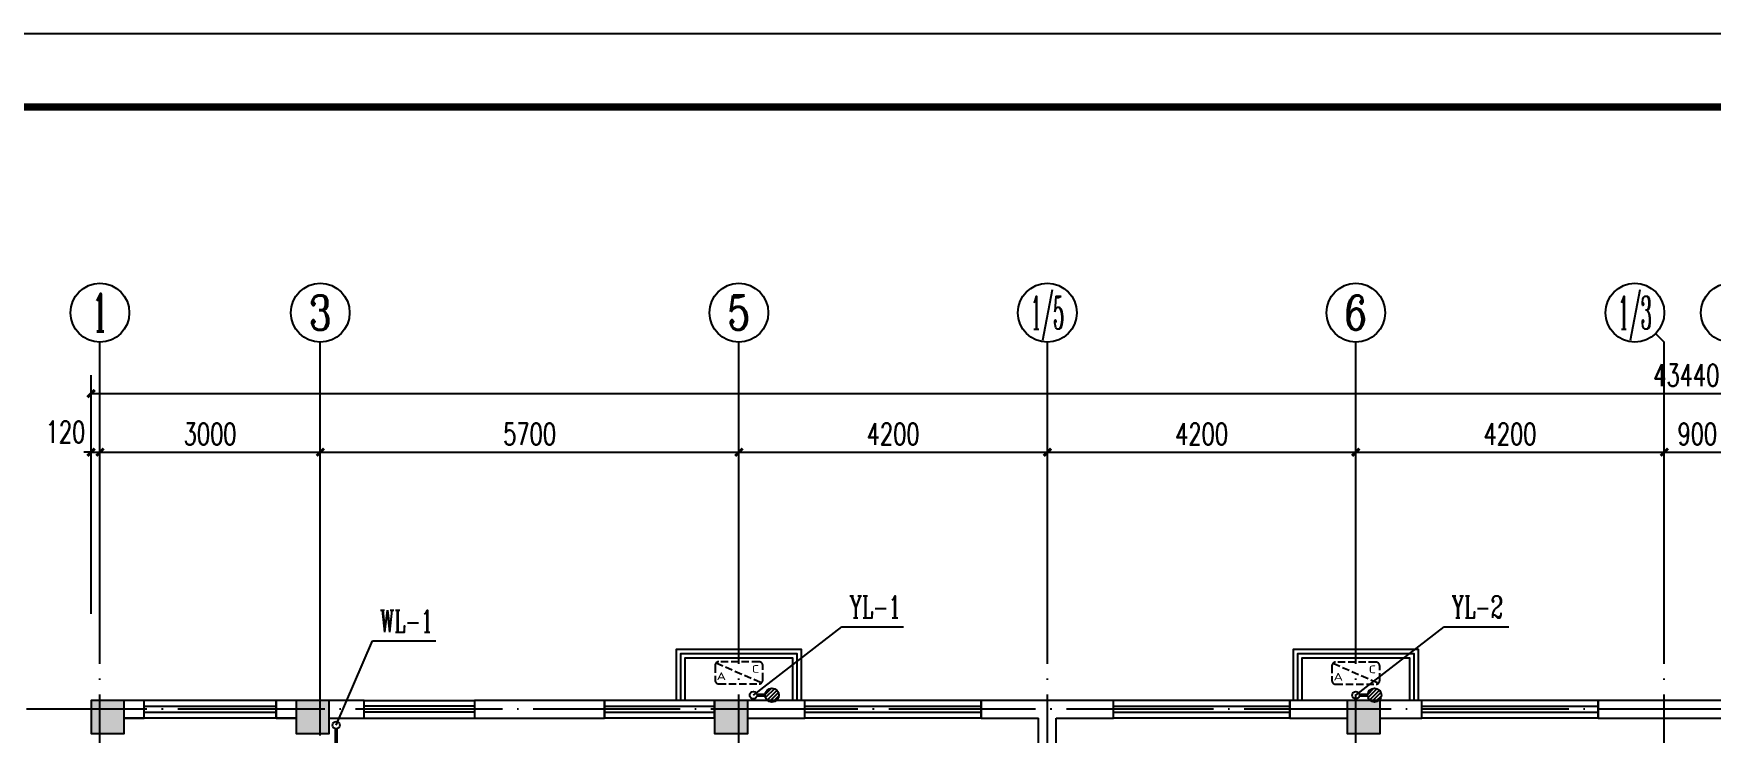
# Model space of a CAD drawing. Extents: x -216126 to 1846968, y -229642 to 543368.
# Drawn here: x 390193 to 413039, y 327053 to 336585 of the extents above; entities that cross this region are included whole.
import ezdxf
from ezdxf.enums import TextEntityAlignment as Align

# ---------------------------------------------------------------- set-up
doc = ezdxf.new("R2010")
doc.units = 0
doc.header["$LTSCALE"] = 1000
doc.header["$MEASUREMENT"] = 0
doc.linetypes.add('DASH', pattern=[0.35, 0.25, -0.1])
doc.linetypes.add('DOTE', pattern=[2.42, 2, -0.2, 0.02, -0.2])
doc.layers.get('Defpoints').update_dxf_attribs({"color": 250})
for name, color, linetype in [('AXIS', 171, 'Continuous'), ('AXIS_TEXT', 7, 'Continuous'), ('COLUMN', 9, 'Continuous'), ('DIM_污水', 3, 'Continuous'), ('DIM_雨水', 3, 'Continuous'), ('DOTE', 8, 'DOTE'), ('EQUIP_地漏', 7, 'Continuous'), ('PIPE-污水', 2, 'Continuous'), ('PIPE-雨水', 4, 'Continuous'), ('PUB_HATCH', 8, 'Continuous'), ('S_WALL', 9, 'Continuous'), ('STAIR', 3, 'Continuous'), ('TK', 4, 'Continuous'), ('TWT_TEXT', 7, 'Continuous'), ('VPIPE-污水', 2, 'Continuous'), ('VPIPE-雨水', 4, 'Continuous'), ('WALL', 9, 'Continuous'), ('WINDOW', 8, 'Continuous'), ('室外线条', 151, 'Continuous'), ('栏杆', 144, 'Continuous'), ('空调', 200, 'Continuous')]:
    doc.layers.add(name, color=color, linetype=linetype)
doc.styles.add('_TCH_AXIS', font='COMPLEX', dxfattribs={"bigfont": 'GBCBIG'})
doc.styles.add('_TCH_DIM_T3', font='SIMPLEX', dxfattribs={"width": 0.705882, "bigfont": 'GBCBIG'})
doc.styles.add('_TWT_SERIAL', font='COMPLEX', dxfattribs={"width": 0.8, "height": 3, "bigfont": 'HZTXT'})
doc.styles.add('COMPLEX', font='COMPLEX')
doc.styles.add('HZTXT', font='tssdeng.shx', dxfattribs={"width": 0.7, "bigfont": 'hztxt.shx'})
doc.dimstyles.new('_TCH_ARCH&&100', dxfattribs={"dimtxt": 297.5, "dimasz": 100, "dimexe": 250, "dimexo": 300, "dimgap": 100, "dimtad": 1, "dimdec": 0, "dimzin": 0, "dimdsep": 46, "dimtxsty": '_TCH_DIM_T3', "dimblk": 'ARCHTICK', "dimcen": 0.09, "dimclrt": 7, "dimazin": 2, "dimtfac": 1, "dimtdec": 0, "dimtix": 1, "dimtmove": 2, "dimatfit": 3, "dimfxl": 0, "dimtolj": 1, "dimtzin": 0, "dimarcsym": 0})

# ---------------------------------------------------------------- blocks, each defined once
blk = doc.blocks.new('A$C180E387A')
at = {"layer": '空调', "linetype": 'DASH', "ltscale": 0.4}
blk.add_line((15, 285), (635, 15), dxfattribs=at)
blk.add_lwpolyline([(50, 0), (600, 0, 0.414214), (650, 50), (650, 250, 0.414214), (600, 300), (50, 300, 0.414214), (0, 250), (0, 50, 0.414214)], format="xyb", close=True, dxfattribs=at)
at = {"layer": '空调', "style": 'HZTXT', "width": 1.428571}
for s, text_generation_flag, p in [('C', 6, (500, 150)), ('A', 4, (150, 50))]:
    blk.add_text(s, height=105, rotation=180, dxfattribs=dict(at, text_generation_flag=text_generation_flag)).set_placement(p)
blk = doc.blocks.new('GeYuanFrame_80505748', base_point=(20.09, 4.53))
at = {"layer": 'TK'}
blk.add_lwpolyline([(20.09, 4.53), (20.09, 598.53), (861.09, 598.53), (861.09, 4.53)], close=True, dxfattribs=at)
at = {"layer": 'TK', "const_width": 1}
blk.add_lwpolyline([(45.09, 588.53), (851.09, 588.53), (851.09, 14.53), (45.09, 14.53)], close=True, dxfattribs=at)
blk = doc.blocks.new('$TCHSYS$WIN2D')
for p, q in [((-0.5, 0.5), (0.5, 0.5)), ((-0.5, 0.5), (-0.5, -0.5)), ((0.5, 0.5), (0.5, -0.5)), ((0.5, 0.1667), (-0.5, 0.1667)), ((0.5, -0.1667), (-0.5, -0.1667)), ((-0.5, -0.5), (0.5, -0.5))]:
    blk.add_line(p, q)
blk = doc.blocks.new('$WINLIB2D$00000001')
at = {"color": 0}
for points in [[(-0.5, 0.5), (-0.5, -0.5)], [(-0.5, 0.5), (0.5, 0.5)], [(0.5, -0.5), (0.5, 0.5)], [(0.5, 0.167), (-0.5, 0.167)], [(0.5, -0.167), (-0.5, -0.167)], [(-0.5, -0.5), (0.5, -0.5)]]:
    blk.add_lwpolyline(points, dxfattribs=at)
blk = doc.blocks.new('_FZH')
blk.add_lwpolyline([(-0.5, -0.5), (0.5, -0.5), (0.5, 0.5), (-0.5, 0.5)], close=True)
at = {"layer": 'PUB_HATCH'}
blk.add_solid([(-0.5, -0.5), (0.5, -0.5), (-0.5, 0.5), (0.5, 0.5)], dxfattribs=at)
blk = doc.blocks.new('_AXISO')
blk.add_circle((0, 0), 0.5)
at = {"layer": 'AXIS_TEXT', "style": 'COMPLEX', "width": 1.041667}
blk.add_attdef('A', text='', height=0.56, dxfattribs=at).set_placement((-0.25, -0.28), (0.25, -0.28), align=Align.FIT)
blk = doc.blocks.new('_ArchTick')
at = {"color": 0, "linetype": 'ByBlock', "const_width": 0.4}
blk.add_lwpolyline([(-0.5, -0.5), (0.5, 0.5)], dxfattribs=at)
blk = doc.blocks.new('*D426')
at = {"layer": 'AXIS', "color": 0, "lineweight": -2}
for p, q in [((390977, 328683), (390977, 331933)), ((434417, 328683), (434417, 331933)), ((390977, 331683), (434417, 331683))]:
    blk.add_line(p, q, dxfattribs=at)
at = {"layer": 'Defpoints', "color": 0}
for p in [(434417, 331683), (390977, 328383), (434417, 328383)]:
    blk.add_point(p, dxfattribs=at)
at = {"layer": 'AXIS', "color": 0, "lineweight": -2, "xscale": 100, "yscale": 100, "zscale": 100, "rotation": 180}
blk.add_blockref('_ArchTick', (390977, 331683), dxfattribs=at)
at = {"layer": 'AXIS', "color": 0, "lineweight": -2, "xscale": 100, "yscale": 100, "zscale": 100}
blk.add_blockref('_ArchTick', (434417, 331683), dxfattribs=at)
at = {"layer": 'AXIS', "color": 7, "insert": (412697, 331932), "char_height": 297.5, "attachment_point": 5, "style": '_TCH_DIM_T3'}
blk.add_mtext('\\A1;43440', dxfattribs=at)
blk = doc.blocks.new('*D427')
at = {"layer": 'AXIS', "color": 0, "lineweight": -2}
for p, q in [((390977, 328683), (390977, 331133)), ((391097, 328683), (391097, 331133)), ((390977, 330883), (390877, 330883)), ((390977, 330883), (391097, 330883)), ((391097, 330883), (391197, 330883))]:
    blk.add_line(p, q, dxfattribs=at)
at = {"layer": 'Defpoints', "color": 0}
for p in [(391097, 330883), (390977, 328383), (391097, 328383)]:
    blk.add_point(p, dxfattribs=at)
at = {"layer": 'AXIS', "color": 0, "lineweight": -2, "xscale": 100, "yscale": 100, "zscale": 100}
blk.add_blockref('_ArchTick', (390977, 330883), dxfattribs=at)
at = {"layer": 'AXIS', "color": 0, "lineweight": -2, "xscale": 100, "yscale": 100, "zscale": 100, "rotation": 180}
blk.add_blockref('_ArchTick', (391097, 330883), dxfattribs=at)
at = {"layer": 'AXIS', "color": 7, "insert": (390627, 331158), "char_height": 297.5, "attachment_point": 5, "style": '_TCH_DIM_T3'}
blk.add_mtext('\\A1;120', dxfattribs=at)
blk = doc.blocks.new('*D428')
at = {"layer": 'AXIS', "color": 0, "lineweight": -2}
for p, q in [((391097, 328683), (391097, 331133)), ((394097, 328683), (394097, 331133)), ((391097, 330883), (394097, 330883))]:
    blk.add_line(p, q, dxfattribs=at)
at = {"layer": 'Defpoints', "color": 0}
for p in [(394097, 330883), (391097, 328383), (394097, 328383)]:
    blk.add_point(p, dxfattribs=at)
at = {"layer": 'AXIS', "color": 0, "lineweight": -2, "xscale": 100, "yscale": 100, "zscale": 100, "rotation": 180}
blk.add_blockref('_ArchTick', (391097, 330883), dxfattribs=at)
at = {"layer": 'AXIS', "color": 0, "lineweight": -2, "xscale": 100, "yscale": 100, "zscale": 100}
blk.add_blockref('_ArchTick', (394097, 330883), dxfattribs=at)
at = {"layer": 'AXIS', "color": 7, "insert": (392597, 331132), "char_height": 297.5, "attachment_point": 5, "style": '_TCH_DIM_T3'}
blk.add_mtext('\\A1;3000', dxfattribs=at)
blk = doc.blocks.new('*D429')
at = {"layer": 'AXIS', "color": 0, "lineweight": -2}
for p, q in [((394097, 328683), (394097, 331133)), ((399797, 328683), (399797, 331133)), ((394097, 330883), (399797, 330883))]:
    blk.add_line(p, q, dxfattribs=at)
at = {"layer": 'Defpoints', "color": 0}
for p in [(399797, 330883), (394097, 328383), (399797, 328383)]:
    blk.add_point(p, dxfattribs=at)
at = {"layer": 'AXIS', "color": 0, "lineweight": -2, "xscale": 100, "yscale": 100, "zscale": 100, "rotation": 180}
blk.add_blockref('_ArchTick', (394097, 330883), dxfattribs=at)
at = {"layer": 'AXIS', "color": 0, "lineweight": -2, "xscale": 100, "yscale": 100, "zscale": 100}
blk.add_blockref('_ArchTick', (399797, 330883), dxfattribs=at)
at = {"layer": 'AXIS', "color": 7, "insert": (396947, 331132), "char_height": 297.5, "attachment_point": 5, "style": '_TCH_DIM_T3'}
blk.add_mtext('\\A1;5700', dxfattribs=at)
blk = doc.blocks.new('*D430')
at = {"layer": 'AXIS', "color": 0, "lineweight": -2}
for p, q in [((399797, 328683), (399797, 331133)), ((403997, 328683), (403997, 331133)), ((399797, 330883), (403997, 330883))]:
    blk.add_line(p, q, dxfattribs=at)
at = {"layer": 'Defpoints', "color": 0}
for p in [(403997, 330883), (399797, 328383), (403997, 328383)]:
    blk.add_point(p, dxfattribs=at)
at = {"layer": 'AXIS', "color": 0, "lineweight": -2, "xscale": 100, "yscale": 100, "zscale": 100, "rotation": 180}
blk.add_blockref('_ArchTick', (399797, 330883), dxfattribs=at)
at = {"layer": 'AXIS', "color": 0, "lineweight": -2, "xscale": 100, "yscale": 100, "zscale": 100}
blk.add_blockref('_ArchTick', (403997, 330883), dxfattribs=at)
at = {"layer": 'AXIS', "color": 7, "insert": (401897, 331132), "char_height": 297.5, "attachment_point": 5, "style": '_TCH_DIM_T3'}
blk.add_mtext('\\A1;4200', dxfattribs=at)
blk = doc.blocks.new('*D431')
at = {"layer": 'AXIS', "color": 0, "lineweight": -2}
for p, q in [((403997, 328683), (403997, 331133)), ((408197, 328683), (408197, 331133)), ((403997, 330883), (408197, 330883))]:
    blk.add_line(p, q, dxfattribs=at)
at = {"layer": 'Defpoints', "color": 0}
for p in [(408197, 330883), (403997, 328383), (408197, 328383)]:
    blk.add_point(p, dxfattribs=at)
at = {"layer": 'AXIS', "color": 0, "lineweight": -2, "xscale": 100, "yscale": 100, "zscale": 100, "rotation": 180}
blk.add_blockref('_ArchTick', (403997, 330883), dxfattribs=at)
at = {"layer": 'AXIS', "color": 0, "lineweight": -2, "xscale": 100, "yscale": 100, "zscale": 100}
blk.add_blockref('_ArchTick', (408197, 330883), dxfattribs=at)
at = {"layer": 'AXIS', "color": 7, "insert": (406097, 331132), "char_height": 297.5, "attachment_point": 5, "style": '_TCH_DIM_T3'}
blk.add_mtext('\\A1;4200', dxfattribs=at)
blk = doc.blocks.new('*D432')
at = {"layer": 'AXIS', "color": 0, "lineweight": -2}
for p, q in [((408197, 328683), (408197, 331133)), ((412397, 328683), (412397, 331133)), ((408197, 330883), (412397, 330883))]:
    blk.add_line(p, q, dxfattribs=at)
at = {"layer": 'Defpoints', "color": 0}
for p in [(412397, 330883), (408197, 328383), (412397, 328383)]:
    blk.add_point(p, dxfattribs=at)
at = {"layer": 'AXIS', "color": 0, "lineweight": -2, "xscale": 100, "yscale": 100, "zscale": 100, "rotation": 180}
blk.add_blockref('_ArchTick', (408197, 330883), dxfattribs=at)
at = {"layer": 'AXIS', "color": 0, "lineweight": -2, "xscale": 100, "yscale": 100, "zscale": 100}
blk.add_blockref('_ArchTick', (412397, 330883), dxfattribs=at)
at = {"layer": 'AXIS', "color": 7, "insert": (410297, 331132), "char_height": 297.5, "attachment_point": 5, "style": '_TCH_DIM_T3'}
blk.add_mtext('\\A1;4200', dxfattribs=at)
blk = doc.blocks.new('*D433')
at = {"layer": 'AXIS', "color": 0, "lineweight": -2}
for p, q in [((412397, 328683), (412397, 331133)), ((413297, 328683), (413297, 331133)), ((412397, 330883), (413297, 330883))]:
    blk.add_line(p, q, dxfattribs=at)
at = {"layer": 'Defpoints', "color": 0}
for p in [(413297, 330883), (412397, 328383), (413297, 328383)]:
    blk.add_point(p, dxfattribs=at)
at = {"layer": 'AXIS', "color": 0, "lineweight": -2, "xscale": 100, "yscale": 100, "zscale": 100, "rotation": 180}
blk.add_blockref('_ArchTick', (412397, 330883), dxfattribs=at)
at = {"layer": 'AXIS', "color": 0, "lineweight": -2, "xscale": 100, "yscale": 100, "zscale": 100}
blk.add_blockref('_ArchTick', (413297, 330883), dxfattribs=at)
at = {"layer": 'AXIS', "color": 7, "insert": (412847, 331132), "char_height": 297.5, "attachment_point": 5, "style": '_TCH_DIM_T3'}
blk.add_mtext('\\A1;900', dxfattribs=at)
blk = doc.blocks.new('$TwtSys$00000141')
for p, q in [((-94, 8), (-10, 92)), ((-94, 8), (-10, 92)), ((-87, -35), (35, 87)), ((-87, -35), (35, 87)), ((-66, -66), (66, 66)), ((-66, -66), (66, 66)), ((-32, -87), (88, 33)), ((-32, -87), (88, 33)), ((11, -92), (92, -11)), ((11, -92), (92, -11))]:
    blk.add_line(p, q)
blk.add_circle((0, 0), 94)
blk.add_circle((0, 0), 94)

msp = doc.modelspace()

# ---------------------------------------------------------------- linework, layer by layer
at = {"layer": 'AXIS'}
for p, q in [((412279.6, 332500.6), (412396.8, 332383.5)), ((391096.8, 328383.5), (391096.8, 332383.5)), ((394096.8, 328383.5), (394096.8, 332383.5)), ((399796.8, 328383.5), (399796.8, 332383.5)), ((403996.8, 328383.5), (403996.8, 332383.5)), ((408196.8, 328383.5), (408196.8, 332383.5)), ((412396.8, 328383.5), (412396.8, 332383.5))]:
    msp.add_line(p, q, dxfattribs=at)
at = {"layer": 'DIM_污水'}
for p, q in [((394313.5, 327165.5), (394808, 328313.5)), ((394808, 328313.5), (395671.1, 328313.5))]:
    msp.add_line(p, q, dxfattribs=at)
at = {"layer": 'DIM_雨水'}
for p, q in [((399993.5, 327574.5), (401198.5, 328506)), ((401198.5, 328506), (402037, 328506)), ((408196.8, 327574.5), (409401.8, 328506)), ((409401.8, 328506), (410281.3, 328506))]:
    msp.add_line(p, q, dxfattribs=at)
at = {"layer": 'DOTE'}
for p, q in [((391096.8, 313483.5), (391096.8, 328383.5)), ((394096.8, 322183.5), (394096.8, 328383.5)), ((399796.8, 313483.5), (399796.8, 328383.5)), ((403996.8, 313483.5), (403996.8, 328383.5)), ((408196.8, 313483.5), (408196.8, 328383.5)), ((412396.8, 313483.5), (412396.8, 328383.5)), ((435296.8, 327383.5), (390096.8, 327383.5))]:
    msp.add_line(p, q, dxfattribs=at)
at = {"layer": 'PIPE-污水', "linetype": 'Continuous', "const_width": 50}
msp.add_lwpolyline([(394313.5, 327115.5), (394313.5, 323832.5)], dxfattribs=at)
at = {"layer": 'PIPE-雨水', "linetype": 'Continuous', "const_width": 50}
for points in [[(400043.5, 327574.5), (400153.5, 327574.5)], [(408246.8, 327574.5), (408356.8, 327574.5)]]:
    msp.add_lwpolyline(points, dxfattribs=at)
at = {"layer": 'STAIR', "color": 8}
msp.add_line((393766.8, 327263.5), (391426.8, 327263.5), dxfattribs=at)
at = {"layer": 'VPIPE-污水', "linetype": 'Continuous'}
msp.add_circle((394313.5, 327165.5), 50, dxfattribs=at)
at = {"layer": 'VPIPE-雨水', "linetype": 'Continuous'}
for centre in [(399993.5, 327574.5), (408196.8, 327574.5)]:
    msp.add_circle(centre, 50, dxfattribs=at)
at = {"layer": 'WALL'}
for p, q in [((391696.8, 327503.5), (391426.8, 327503.5)), ((391696.8, 327263.5), (391696.8, 327503.5)), ((393766.8, 327503.5), (393496.8, 327503.5)), ((393496.8, 327503.5), (393496.8, 327263.5)), ((394696.5, 327503.5), (394216.8, 327503.5)), ((394696.5, 327263.5), (394696.5, 327503.5)), ((397966.8, 327503.5), (396196.5, 327503.5)), ((396196.5, 327503.5), (396196.5, 327263.5)), ((397966.8, 327263.5), (397966.8, 327503.5)), ((400696.8, 327503.5), (399916.8, 327503.5)), ((400696.8, 327263.5), (400696.8, 327503.5)), ((403996.8, 327503.5), (403096.8, 327503.5)), ((403096.8, 327503.5), (403096.8, 327263.5)), ((404896.8, 327503.5), (403996.8, 327503.5)), ((404896.8, 327263.5), (404896.8, 327503.5)), ((408076.8, 327503.5), (407296.8, 327503.5)), ((407296.8, 327503.5), (407296.8, 327263.5)), ((409096.8, 327503.5), (408526.8, 327503.5)), ((409096.8, 327263.5), (409096.8, 327503.5)), ((413176.8, 327503.5), (411496.8, 327503.5)), ((411496.8, 327503.5), (411496.8, 327263.5)), ((391426.8, 327263.5), (391696.8, 327263.5)), ((393496.8, 327263.5), (393766.8, 327263.5)), ((394216.8, 327263.5), (394696.5, 327263.5)), ((396196.5, 327263.5), (397966.8, 327263.5)), ((399916.8, 327263.5), (400696.8, 327263.5)), ((403096.8, 327263.5), (403876.8, 327263.5)), ((403876.8, 324283.5), (403876.8, 327263.5)), ((404116.8, 327263.5), (404896.8, 327263.5)), ((404116.8, 324283.5), (404116.8, 327263.5)), ((407296.8, 327263.5), (408076.8, 327263.5)), ((408526.8, 327263.5), (409096.8, 327263.5)), ((411496.8, 327263.5), (413176.8, 327263.5))]:
    msp.add_line(p, q, dxfattribs=at)
at = {"layer": '室外线条'}
for points in [[(398946.8, 327503.5), (398946.8, 328203.5), (400646.8, 328203.5), (400646.8, 327503.5)], [(407346.8, 327503.5), (407346.8, 328203.5), (409046.8, 328203.5), (409046.8, 327503.5)]]:
    msp.add_lwpolyline(points, dxfattribs=at)
at = {"layer": '栏杆'}
for points in [[(399006.8, 327503.5), (399006.8, 328143.5), (400586.8, 328143.5), (400586.8, 327503.5)], [(399066.8, 327503.5), (399066.8, 328083.5), (400526.8, 328083.5), (400526.8, 327503.5)], [(407406.8, 327503.5), (407406.8, 328143.5), (408986.8, 328143.5), (408986.8, 327503.5)], [(407466.8, 327503.5), (407466.8, 328083.5), (408926.8, 328083.5), (408926.8, 327503.5)]]:
    msp.add_lwpolyline(points, dxfattribs=at)

# ---------------------------------------------------------------- block references
at = {"layer": 'AXIS'}
ref = msp.add_blockref('_AXISO', (391096.8, 332783.5), dxfattribs=dict(at, xscale=800, yscale=800, zscale=800))
ref.add_attrib('A', '1', dxfattribs={"layer": 'AXIS_TEXT', "height": 514.7, "style": '_TCH_AXIS'}).set_placement((390986.5, 332526.1), (391207.1, 332526.1), align=Align.FIT)
ref = msp.add_blockref('_AXISO', (394096.8, 332783.5), dxfattribs=dict(at, xscale=800, yscale=800, zscale=800))
ref.add_attrib('A', '3', dxfattribs={"layer": 'AXIS_TEXT', "height": 465.9, "style": '_TCH_AXIS'}).set_placement((393941.4, 332550.5), (394252.1, 332550.5), align=Align.FIT)
ref = msp.add_blockref('_AXISO', (399796.8, 332783.5), dxfattribs=dict(at, xscale=800, yscale=800, zscale=800))
ref.add_attrib('A', '5', dxfattribs={"layer": 'AXIS_TEXT', "height": 465.9, "style": '_TCH_AXIS'}).set_placement((399641.4, 332550.5), (399952.1, 332550.5), align=Align.FIT)
ref = msp.add_blockref('_AXISO', (403996.8, 332783.5), dxfattribs=dict(at, xscale=800, yscale=800, zscale=800))
ref.add_attrib('A', '1/5', dxfattribs={"layer": 'AXIS_TEXT', "height": 452.55, "style": '_TCH_AXIS', "width": 0.411765}).set_placement((403770.5, 332557.2), (404223, 332557.2), align=Align.FIT)
ref = msp.add_blockref('_AXISO', (408196.8, 332783.5), dxfattribs=dict(at, xscale=800, yscale=800, zscale=800))
ref.add_attrib('A', '6', dxfattribs={"layer": 'AXIS_TEXT', "height": 465.9, "style": '_TCH_AXIS'}).set_placement((408041.4, 332550.5), (408352.1, 332550.5), align=Align.FIT)
ref = msp.add_blockref('_AXISO', (411996.8, 332783.5), dxfattribs=dict(at, xscale=800, yscale=800, zscale=800))
ref.add_attrib('A', '1/3', dxfattribs={"layer": 'AXIS_TEXT', "height": 452.55, "style": '_TCH_AXIS', "width": 0.411765}).set_placement((411770.5, 332557.2), (412223, 332557.2), align=Align.FIT)
ref = msp.add_blockref('_AXISO', (413296.8, 332783.5), dxfattribs=dict(at, xscale=800, yscale=800, zscale=800))
ref.add_attrib('A', '7', dxfattribs={"layer": 'AXIS_TEXT', "height": 465.9, "style": '_TCH_AXIS'}).set_placement((413141.4, 332550.5), (413452.1, 332550.5), align=Align.FIT)
at = {"layer": 'COLUMN', "xscale": 450, "yscale": 450, "zscale": 450, "rotation": 180}
for p in [(391201.8, 327278.5), (393991.8, 327278.5), (399691.8, 327278.5), (408301.8, 327278.5)]:
    msp.add_blockref('_FZH', p, dxfattribs=at)
at = {"layer": 'EQUIP_地漏', "rotation": 180}
for p in [(400247.5, 327574.5), (408450.8, 327574.5)]:
    msp.add_blockref('$TwtSys$00000141', p, dxfattribs=at)
at = {"layer": 'S_WALL', "xscale": 100, "yscale": 100, "zscale": 100}
msp.add_blockref('GeYuanFrame_80505748', (373449.5, 277185), dxfattribs=at)
at = {"layer": 'WINDOW', "yscale": -240}
for name, p, xscale, zscale, rotation in [('$TCHSYS$WIN2D', (392596.8, 327383.5), -1800, -1800, 359.9999999999966), ('$WINLIB2D$00000001', (395446.5, 327383.5), 1500, 1500, 359.9999999999965), ('$WINLIB2D$00000001', (398716.8, 327383.5), -1500, -1500, 359.9999999999965), ('$TCHSYS$WIN2D', (401896.8, 327383.5), -2400, -2400, 1.032278404136399e-11), ('$TCHSYS$WIN2D', (406096.8, 327383.5), -2400, -2400, 359.9999999999976), ('$TCHSYS$WIN2D', (410296.8, 327383.5), -2400, -2400, 1.961796062158971e-12)]:
    msp.add_blockref(name, p, dxfattribs=dict(at, xscale=xscale, zscale=zscale, rotation=rotation))
at = {"layer": '空调'}
for p in [(399471.8, 327729.4), (407871.8, 327723.9)]:
    msp.add_blockref('A$C180E387A', p, dxfattribs=at)

# ---------------------------------------------------------------- texts
at = {"layer": 'TWT_TEXT', "style": '_TWT_SERIAL', "width": 0.64}
for s, p in [('YL-1', (401300.4, 328626)), ('YL-2', (409499, 328626)), ('WL-1', (394907.1, 328433.5))]:
    msp.add_text(s, height=300, dxfattribs=at).set_placement(p)

# ---------------------------------------------------------------- dimensions: what is measured, and where the dimension line sits
at = {"layer": 'AXIS'}
for p1, p2, distance, picture, middle in [((390976.8, 328383.5), (434416.8, 328383.5), 3300, '*D426', (412696.8, 331932.2)), ((391096.8, 328383.5), (394096.8, 328383.5), 2500, '*D428', (392596.8, 331132.2)), ((394096.8, 328383.5), (399796.8, 328383.5), 2500, '*D429', (396946.8, 331132.2)), ((399796.8, 328383.5), (403996.8, 328383.5), 2500, '*D430', (401896.8, 331132.2)), ((403996.8, 328383.5), (408196.8, 328383.5), 2500, '*D431', (406096.8, 331132.2)), ((408196.8, 328383.5), (412396.8, 328383.5), 2500, '*D432', (410296.8, 331132.2)), ((412396.8, 328383.5), (413296.8, 328383.5), 2500, '*D433', (412846.8, 331132.2))]:
    dim = msp.add_aligned_dim(p1=p1, p2=p2, distance=distance, dimstyle='_TCH_ARCH&&100', dxfattribs=at)
    dim.commit()
    dim.dimension.update_dxf_attribs({"geometry": picture, "text_midpoint": middle})
dim = msp.add_linear_dim(base=(391096.8, 330883.5), p1=(390976.8, 328383.5), p2=(391096.8, 328383.5), angle=0, dimstyle='_TCH_ARCH&&100', dxfattribs=at)
dim.commit()
dim.dimension.update_dxf_attribs({"geometry": '*D427', "text_midpoint": (390626.8, 331158.5), "dimtype": 161})

doc.saveas('drawing.dxf')
